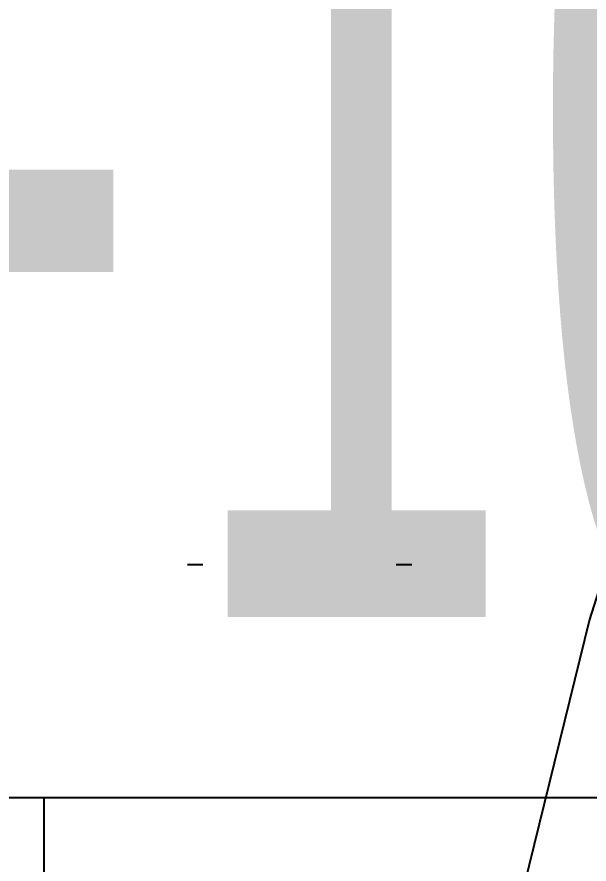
# Model space of a CAD drawing. Header units: millimetres. Extents: x -1499 to 6658, y -12483 to -6008.
# Drawn here: x 1791.45 to 1795.15, y -10938.99 to -10933.52 of the extents above; entities that cross this region are included whole.
import ezdxf

# ---------------------------------------------------------------- set-up
doc = ezdxf.new("R2010")
doc.units = ezdxf.units.MM
doc.linetypes.add('A-DOTLN01H', pattern=[0.125, 0, -0.125])
for name, color, linetype in [('CR-GRID', 56, 'A-DOTLN01H'), ('Layer', 7, 'Continuous'), ('종단지반선', 3, 'Continuous')]:
    doc.layers.add(name, color=color, linetype=linetype)
doc.styles.add('굴림체', font='굴림체')

# ---------------------------------------------------------------- blocks, each defined once
blk = doc.blocks.new('TB-10')
at = {"layer": 'Layer'}
for points in [[(-2.25, 3.5), (-2.25, 2), (2.25, 2), (2.25, 3.5), (-2.25, 3.5)], [(-2.25, 2), (2.25, 2)], [(0, 2), (0, 0)]]:
    blk.add_lwpolyline(points, dxfattribs=at)
at = {"layer": 'Layer', "style": '굴림체'}
blk.add_text('TB-10', height=1.111111, dxfattribs=at).set_placement((-1.85057, 2.19445))

msp = doc.modelspace()

# ---------------------------------------------------------------- linework, layer by layer
at = {"layer": 'CR-GRID', "linetype": 'A-DOTLN01H', "ltscale": 10}
msp.add_line((1436.1572, -10937.0576), (6636.1572, -10937.0576), dxfattribs=at)
at = {"layer": '종단지반선', "flags": 128}
msp.add_lwpolyline([(1816.1572, -10827.9656), (1798.1572, -10928.5496), (1797.1572, -10931.5076), (1796.1572, -10934.2436), (1795.1572, -10937.4116), (1794.1572, -10941.4856), (1793.1572, -10944.7916), (1792.1572, -10948.8236), (1791.1572, -10952.1056), (1790.1572, -10955.3336), (1789.1572, -10956.9896), (1788.1572, -10961.1176), (1787.1572, -10964.6036), (1786.1572, -10968.1196), (1785.1572, -10970.8316), (1784.1572, -10973.7476), (1783.1572, -10976.2976), (1782.1572, -10978.9376), (1781.1572, -10981.9076), (1780.1572, -10982.9576), (1779.1572, -10983.6236), (1778.1572, -10984.3016), (1776.1572, -10984.9076), (1756.1572, -10992.3896)], dxfattribs=at)

# ---------------------------------------------------------------- block references
at = {"xscale": 3, "yscale": 6, "zscale": 3}
msp.add_blockref('TB-10', (1791.6272, -10950.563), dxfattribs=at)

doc.saveas('drawing.dxf')
